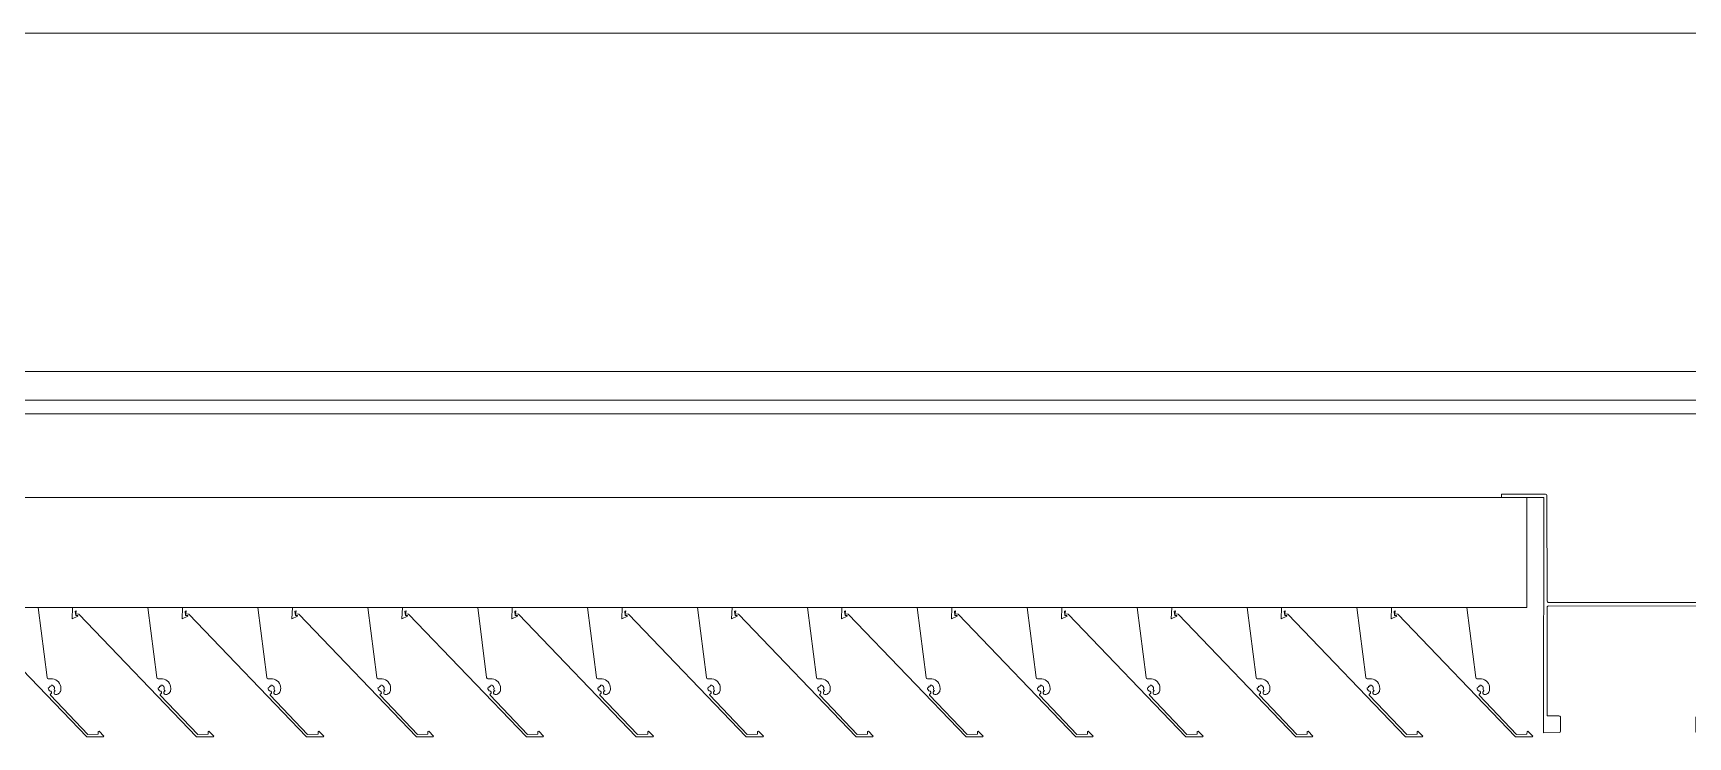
# Model space of a CAD drawing. Header units: millimetres. Extents: x -220592 to 404889, y -217665 to 38245.
# Drawn here: x 7791.07 to 7800.85, y -48120.48 to -48116.32 of the extents above; entities that cross this region are included whole.
import ezdxf

# ---------------------------------------------------------------- set-up
doc = ezdxf.new("R2010")
doc.units = ezdxf.units.MM
doc.linetypes.add('XKITLINE00', pattern=[0])
doc.layers.add('Part', color=7, linetype='Continuous', lineweight=0)

# ---------------------------------------------------------------- blocks, each defined once
blk = doc.blocks.new('*A15107')
at = {"layer": 'Part', "color": 7, "linetype": 'XKITLINE00', "lineweight": 0}
for p, q in [((90.53, 93.899559), (42.030015, 93.899559)), ((90.53, 91.899559), (42.030015, 91.899559))]:
    blk.add_line(p, q, dxfattribs=at)
blk = doc.blocks.new('*A15108')
at = {"layer": 'Part', "color": 7, "linetype": 'XKITLINE00', "lineweight": 0}
for p, q in [((42.279963, 91.730027), (90.279998, 91.729964)), ((42.279963, 91.650027), (90.279998, 91.649964))]:
    blk.add_line(p, q, dxfattribs=at)
blk = doc.blocks.new('*A15109')
at = {"layer": 'Part', "color": 7, "linetype": 'XKITLINE00', "lineweight": 0}
for p, q in [((48.45597, 90.504296), (48.45597, 91.154296)), ((48.45597, 91.154296), (62.255856, 91.154296)), ((62.255856, 90.504296), (62.255856, 91.154296)), ((48.45597, 90.504296), (62.255856, 90.504296))]:
    blk.add_line(p, q, dxfattribs=at)
blk = doc.blocks.new('*A15110')
at = {"layer": 'Part', "color": 7, "linetype": 'XKITLINE00', "lineweight": 0}
for p, q in [((60.155974, 90.504296), (60.15336, 90.436801)), ((60.15336, 90.436801), (60.186847, 90.452336)), ((60.171104, 90.482571), (60.177677, 90.484607)), ((60.174244, 90.457588), (60.171104, 90.482571)), ((60.186435, 90.457459), (60.174244, 90.457588)), ((60.177677, 90.484607), (60.174773, 90.467591)), ((60.174773, 90.467591), (60.193316, 90.464694)), ((60.186847, 90.452336), (60.186435, 90.457459)), ((60.193316, 90.464694), (60.889562, 89.739572)), ((60.654682, 90.090488), (60.601678, 90.504296)), ((60.656872, 90.085413), (60.654682, 90.090488)), ((60.661424, 90.082276), (60.656872, 90.085413)), ((60.666946, 90.082037), (60.661424, 90.082276)), ((60.67708, 90.083523), (60.666946, 90.082037)), ((60.66937, 90.031829), (60.670314, 90.038994)), ((60.670314, 90.038994), (60.677374, 90.037825)), ((60.687316, 90.083148), (60.67708, 90.083523)), ((60.677374, 90.037825), (60.67848, 90.04553)), ((60.67848, 90.04553), (60.684964, 90.044961)), ((60.684964, 90.044961), (60.690838, 90.042159)), ((60.697315, 90.080925), (60.687316, 90.083148)), ((60.690838, 90.042159), (60.69536, 90.037477)), ((60.69536, 90.037477), (60.697958, 90.031509)), ((60.706745, 90.076927), (60.697315, 90.080925)), ((60.715295, 90.071287), (60.706745, 90.076927)), ((60.722682, 90.064191), (60.715295, 90.071287)), ((60.72866, 90.055875), (60.722682, 90.064191)), ((60.733033, 90.046612), (60.72866, 90.055875)), ((60.735656, 90.036711), (60.733033, 90.046612)), ((60.736441, 90.026498), (60.735656, 90.036711)), ((60.66198, 90.029507), (60.66937, 90.031829)), ((60.662402, 90.022835), (60.66198, 90.029507)), ((60.665192, 90.016759), (60.662402, 90.022835)), ((60.669978, 90.012092), (60.665192, 90.016759)), ((60.677552, 90.008978), (60.669978, 90.012092)), ((60.673434, 89.990782), (60.678061, 89.994437)), ((60.674526, 89.985623), (60.673434, 89.990782)), ((60.895929, 89.754607), (60.674526, 89.985623)), ((60.681709, 90.004795), (60.677552, 90.008978)), ((60.678061, 89.994437), (60.681915, 89.998901)), ((60.681915, 89.998901), (60.681709, 90.004795)), ((60.699313, 90.009308), (60.696095, 90.004152)), ((60.696095, 90.004152), (60.696107, 89.998074)), ((60.696107, 89.998074), (60.699344, 89.99293)), ((60.698302, 90.025009), (60.697397, 90.019091)), ((60.697397, 90.019091), (60.699804, 90.01428)), ((60.697958, 90.031509), (60.698302, 90.025009)), ((60.704785, 90.01225), (60.699313, 90.009308)), ((60.699344, 89.99293), (60.704818, 89.99029)), ((60.699804, 90.01428), (60.704785, 90.01225)), ((60.704818, 89.99029), (60.712588, 89.990786)), ((60.712588, 89.990786), (60.718084, 89.992521)), ((60.718084, 89.992521), (60.723147, 89.995275)), ((60.723147, 89.995275), (60.72759, 89.998947)), ((60.72759, 89.998947), (60.731248, 90.0034)), ((60.731248, 90.0034), (60.733988, 90.00847)), ((60.733988, 90.00847), (60.735707, 90.013971)), ((60.735707, 90.013971), (60.736343, 90.019699)), ((60.736343, 90.019699), (60.736441, 90.026498)), ((60.957275, 89.75495), (60.895929, 89.754607)), ((60.957372, 89.77237), (60.957275, 89.75495)), ((60.962293, 89.773455), (60.957372, 89.77237)), ((60.991181, 89.744806), (60.962293, 89.773455)), ((60.988713, 89.740125), (60.991181, 89.744806)), ((60.889562, 89.739572), (60.988713, 89.740125))]:
    blk.add_line(p, q, dxfattribs=at)
blk = doc.blocks.new('*A15111')
at = {"layer": 'Part', "color": 7, "linetype": 'XKITLINE00', "lineweight": 0}
for p, q in [((59.505974, 90.504296), (59.50336, 90.436801)), ((59.50336, 90.436801), (59.536847, 90.452336)), ((59.521104, 90.482571), (59.527677, 90.484607)), ((59.524244, 90.457588), (59.521104, 90.482571)), ((59.536435, 90.457459), (59.524244, 90.457588)), ((59.527677, 90.484607), (59.524773, 90.467591)), ((59.524773, 90.467591), (59.543316, 90.464694)), ((59.536847, 90.452336), (59.536435, 90.457459)), ((59.543316, 90.464694), (60.239562, 89.739572)), ((60.004682, 90.090488), (59.951678, 90.504296)), ((60.006872, 90.085413), (60.004682, 90.090488)), ((60.011424, 90.082276), (60.006872, 90.085413)), ((60.016946, 90.082037), (60.011424, 90.082276)), ((60.02708, 90.083523), (60.016946, 90.082037)), ((60.01937, 90.031829), (60.020314, 90.038994)), ((60.020314, 90.038994), (60.027374, 90.037825)), ((60.037316, 90.083148), (60.02708, 90.083523)), ((60.027374, 90.037825), (60.02848, 90.04553)), ((60.02848, 90.04553), (60.034964, 90.044961)), ((60.034964, 90.044961), (60.040838, 90.042159)), ((60.047315, 90.080925), (60.037316, 90.083148)), ((60.040838, 90.042159), (60.04536, 90.037477)), ((60.04536, 90.037477), (60.047958, 90.031509)), ((60.056745, 90.076927), (60.047315, 90.080925)), ((60.065295, 90.071287), (60.056745, 90.076927)), ((60.072682, 90.064191), (60.065295, 90.071287)), ((60.07866, 90.055875), (60.072682, 90.064191)), ((60.083033, 90.046612), (60.07866, 90.055875)), ((60.085656, 90.036711), (60.083033, 90.046612)), ((60.086441, 90.026498), (60.085656, 90.036711)), ((60.01198, 90.029507), (60.01937, 90.031829)), ((60.012402, 90.022835), (60.01198, 90.029507)), ((60.015192, 90.016759), (60.012402, 90.022835)), ((60.019978, 90.012092), (60.015192, 90.016759)), ((60.027552, 90.008978), (60.019978, 90.012092)), ((60.023434, 89.990782), (60.028061, 89.994437)), ((60.024526, 89.985623), (60.023434, 89.990782)), ((60.245929, 89.754607), (60.024526, 89.985623)), ((60.031709, 90.004795), (60.027552, 90.008978)), ((60.028061, 89.994437), (60.031915, 89.998901)), ((60.031915, 89.998901), (60.031709, 90.004795)), ((60.049313, 90.009308), (60.046095, 90.004152)), ((60.046095, 90.004152), (60.046107, 89.998074)), ((60.046107, 89.998074), (60.049344, 89.99293)), ((60.048302, 90.025009), (60.047397, 90.019091)), ((60.047397, 90.019091), (60.049804, 90.01428)), ((60.047958, 90.031509), (60.048302, 90.025009)), ((60.054785, 90.01225), (60.049313, 90.009308)), ((60.049344, 89.99293), (60.054818, 89.99029)), ((60.049804, 90.01428), (60.054785, 90.01225)), ((60.054818, 89.99029), (60.062588, 89.990786)), ((60.062588, 89.990786), (60.068084, 89.992521)), ((60.068084, 89.992521), (60.073147, 89.995275)), ((60.073147, 89.995275), (60.07759, 89.998947)), ((60.07759, 89.998947), (60.081248, 90.0034)), ((60.081248, 90.0034), (60.083988, 90.00847)), ((60.083988, 90.00847), (60.085707, 90.013971)), ((60.085707, 90.013971), (60.086343, 90.019699)), ((60.086343, 90.019699), (60.086441, 90.026498)), ((60.307275, 89.75495), (60.245929, 89.754607)), ((60.307372, 89.77237), (60.307275, 89.75495)), ((60.312293, 89.773455), (60.307372, 89.77237)), ((60.341181, 89.744806), (60.312293, 89.773455)), ((60.338713, 89.740125), (60.341181, 89.744806)), ((60.239562, 89.739572), (60.338713, 89.740125))]:
    blk.add_line(p, q, dxfattribs=at)
blk = doc.blocks.new('*A15182')
at = {"layer": 'Part', "color": 7, "linetype": 'XKITLINE00', "lineweight": 0}
for p, q in [((54.305974, 90.504296), (54.30336, 90.436801)), ((54.30336, 90.436801), (54.336847, 90.452336)), ((54.321104, 90.482571), (54.327677, 90.484607)), ((54.324244, 90.457588), (54.321104, 90.482571)), ((54.336435, 90.457459), (54.324244, 90.457588)), ((54.327677, 90.484607), (54.324773, 90.467591)), ((54.324773, 90.467591), (54.343316, 90.464694)), ((54.336847, 90.452336), (54.336435, 90.457459)), ((54.343316, 90.464694), (55.039562, 89.739572)), ((54.804682, 90.090488), (54.751678, 90.504296)), ((54.806872, 90.085413), (54.804682, 90.090488)), ((54.811424, 90.082276), (54.806872, 90.085413)), ((54.816946, 90.082037), (54.811424, 90.082276)), ((54.82708, 90.083523), (54.816946, 90.082037)), ((54.81937, 90.031829), (54.820314, 90.038994)), ((54.820314, 90.038994), (54.827374, 90.037825)), ((54.837316, 90.083148), (54.82708, 90.083523)), ((54.827374, 90.037825), (54.82848, 90.04553)), ((54.82848, 90.04553), (54.834964, 90.044961)), ((54.834964, 90.044961), (54.840838, 90.042159)), ((54.847315, 90.080925), (54.837316, 90.083148)), ((54.840838, 90.042159), (54.84536, 90.037477)), ((54.84536, 90.037477), (54.847958, 90.031509)), ((54.856745, 90.076927), (54.847315, 90.080925)), ((54.865295, 90.071287), (54.856745, 90.076927)), ((54.872682, 90.064191), (54.865295, 90.071287)), ((54.87866, 90.055875), (54.872682, 90.064191)), ((54.883033, 90.046612), (54.87866, 90.055875)), ((54.885656, 90.036711), (54.883033, 90.046612)), ((54.886441, 90.026498), (54.885656, 90.036711)), ((54.81198, 90.029507), (54.81937, 90.031829)), ((54.812402, 90.022835), (54.81198, 90.029507)), ((54.815192, 90.016759), (54.812402, 90.022835)), ((54.819978, 90.012092), (54.815192, 90.016759)), ((54.827552, 90.008978), (54.819978, 90.012092)), ((54.823434, 89.990782), (54.828061, 89.994437)), ((54.824526, 89.985623), (54.823434, 89.990782)), ((55.045929, 89.754607), (54.824526, 89.985623)), ((54.831709, 90.004795), (54.827552, 90.008978)), ((54.828061, 89.994437), (54.831915, 89.998901)), ((54.831915, 89.998901), (54.831709, 90.004795)), ((54.849313, 90.009308), (54.846095, 90.004152)), ((54.846095, 90.004152), (54.846107, 89.998074)), ((54.846107, 89.998074), (54.849344, 89.99293)), ((54.848302, 90.025009), (54.847397, 90.019091)), ((54.847397, 90.019091), (54.849804, 90.01428)), ((54.847958, 90.031509), (54.848302, 90.025009)), ((54.854785, 90.01225), (54.849313, 90.009308)), ((54.849344, 89.99293), (54.854818, 89.99029)), ((54.849804, 90.01428), (54.854785, 90.01225)), ((54.854818, 89.99029), (54.862588, 89.990786)), ((54.862588, 89.990786), (54.868084, 89.992521)), ((54.868084, 89.992521), (54.873147, 89.995275)), ((54.873147, 89.995275), (54.87759, 89.998947)), ((54.87759, 89.998947), (54.881248, 90.0034)), ((54.881248, 90.0034), (54.883988, 90.00847)), ((54.883988, 90.00847), (54.885707, 90.013971)), ((54.885707, 90.013971), (54.886343, 90.019699)), ((54.886343, 90.019699), (54.886441, 90.026498)), ((55.107275, 89.75495), (55.045929, 89.754607)), ((55.107372, 89.77237), (55.107275, 89.75495)), ((55.112293, 89.773455), (55.107372, 89.77237)), ((55.141181, 89.744806), (55.112293, 89.773455)), ((55.138713, 89.740125), (55.141181, 89.744806)), ((55.039562, 89.739572), (55.138713, 89.740125))]:
    blk.add_line(p, q, dxfattribs=at)
blk = doc.blocks.new('*A15183')
at = {"layer": 'Part', "color": 7, "linetype": 'XKITLINE00', "lineweight": 0}
for p, q in [((53.655974, 90.504296), (53.65336, 90.436801)), ((53.65336, 90.436801), (53.686847, 90.452336)), ((53.671104, 90.482571), (53.677677, 90.484607)), ((53.674244, 90.457588), (53.671104, 90.482571)), ((53.686435, 90.457459), (53.674244, 90.457588)), ((53.677677, 90.484607), (53.674773, 90.467591)), ((53.674773, 90.467591), (53.693316, 90.464694)), ((53.686847, 90.452336), (53.686435, 90.457459)), ((53.693316, 90.464694), (54.389562, 89.739572)), ((54.154682, 90.090488), (54.101678, 90.504296)), ((54.156872, 90.085413), (54.154682, 90.090488)), ((54.161424, 90.082276), (54.156872, 90.085413)), ((54.166946, 90.082037), (54.161424, 90.082276)), ((54.17708, 90.083523), (54.166946, 90.082037)), ((54.16937, 90.031829), (54.170314, 90.038994)), ((54.170314, 90.038994), (54.177374, 90.037825)), ((54.187316, 90.083148), (54.17708, 90.083523)), ((54.177374, 90.037825), (54.17848, 90.04553)), ((54.17848, 90.04553), (54.184964, 90.044961)), ((54.184964, 90.044961), (54.190838, 90.042159)), ((54.197315, 90.080925), (54.187316, 90.083148)), ((54.190838, 90.042159), (54.19536, 90.037477)), ((54.19536, 90.037477), (54.197958, 90.031509)), ((54.206745, 90.076927), (54.197315, 90.080925)), ((54.215295, 90.071287), (54.206745, 90.076927)), ((54.222682, 90.064191), (54.215295, 90.071287)), ((54.22866, 90.055875), (54.222682, 90.064191)), ((54.233033, 90.046612), (54.22866, 90.055875)), ((54.235656, 90.036711), (54.233033, 90.046612)), ((54.236441, 90.026498), (54.235656, 90.036711)), ((54.16198, 90.029507), (54.16937, 90.031829)), ((54.162402, 90.022835), (54.16198, 90.029507)), ((54.165192, 90.016759), (54.162402, 90.022835)), ((54.169978, 90.012092), (54.165192, 90.016759)), ((54.177552, 90.008978), (54.169978, 90.012092)), ((54.173434, 89.990782), (54.178061, 89.994437)), ((54.174526, 89.985623), (54.173434, 89.990782)), ((54.395929, 89.754607), (54.174526, 89.985623)), ((54.181709, 90.004795), (54.177552, 90.008978)), ((54.178061, 89.994437), (54.181915, 89.998901)), ((54.181915, 89.998901), (54.181709, 90.004795)), ((54.199313, 90.009308), (54.196095, 90.004152)), ((54.196095, 90.004152), (54.196107, 89.998074)), ((54.196107, 89.998074), (54.199344, 89.99293)), ((54.198302, 90.025009), (54.197397, 90.019091)), ((54.197397, 90.019091), (54.199804, 90.01428)), ((54.197958, 90.031509), (54.198302, 90.025009)), ((54.204785, 90.01225), (54.199313, 90.009308)), ((54.199344, 89.99293), (54.204818, 89.99029)), ((54.199804, 90.01428), (54.204785, 90.01225)), ((54.204818, 89.99029), (54.212588, 89.990786)), ((54.212588, 89.990786), (54.218084, 89.992521)), ((54.218084, 89.992521), (54.223147, 89.995275)), ((54.223147, 89.995275), (54.22759, 89.998947)), ((54.22759, 89.998947), (54.231248, 90.0034)), ((54.231248, 90.0034), (54.233988, 90.00847)), ((54.233988, 90.00847), (54.235707, 90.013971)), ((54.235707, 90.013971), (54.236343, 90.019699)), ((54.236343, 90.019699), (54.236441, 90.026498)), ((54.457275, 89.75495), (54.395929, 89.754607)), ((54.457372, 89.77237), (54.457275, 89.75495)), ((54.462293, 89.773455), (54.457372, 89.77237)), ((54.491181, 89.744806), (54.462293, 89.773455)), ((54.488713, 89.740125), (54.491181, 89.744806)), ((54.389562, 89.739572), (54.488713, 89.740125))]:
    blk.add_line(p, q, dxfattribs=at)
blk = doc.blocks.new('*A15184')
at = {"layer": 'Part', "color": 7, "linetype": 'XKITLINE00', "lineweight": 0}
for p, q in [((53.005974, 90.504296), (53.00336, 90.436801)), ((53.00336, 90.436801), (53.036847, 90.452336)), ((53.021104, 90.482571), (53.027677, 90.484607)), ((53.024244, 90.457588), (53.021104, 90.482571)), ((53.036435, 90.457459), (53.024244, 90.457588)), ((53.027677, 90.484607), (53.024773, 90.467591)), ((53.024773, 90.467591), (53.043316, 90.464694)), ((53.036847, 90.452336), (53.036435, 90.457459)), ((53.043316, 90.464694), (53.739562, 89.739572)), ((53.504682, 90.090488), (53.451678, 90.504296)), ((53.506872, 90.085413), (53.504682, 90.090488)), ((53.511424, 90.082276), (53.506872, 90.085413)), ((53.516946, 90.082037), (53.511424, 90.082276)), ((53.52708, 90.083523), (53.516946, 90.082037)), ((53.51937, 90.031829), (53.520314, 90.038994)), ((53.520314, 90.038994), (53.527374, 90.037825)), ((53.537316, 90.083148), (53.52708, 90.083523)), ((53.527374, 90.037825), (53.52848, 90.04553)), ((53.52848, 90.04553), (53.534964, 90.044961)), ((53.534964, 90.044961), (53.540838, 90.042159)), ((53.547315, 90.080925), (53.537316, 90.083148)), ((53.540838, 90.042159), (53.54536, 90.037477)), ((53.54536, 90.037477), (53.547958, 90.031509)), ((53.556745, 90.076927), (53.547315, 90.080925)), ((53.565295, 90.071287), (53.556745, 90.076927)), ((53.572682, 90.064191), (53.565295, 90.071287)), ((53.57866, 90.055875), (53.572682, 90.064191)), ((53.583033, 90.046612), (53.57866, 90.055875)), ((53.585656, 90.036711), (53.583033, 90.046612)), ((53.586441, 90.026498), (53.585656, 90.036711)), ((53.51198, 90.029507), (53.51937, 90.031829)), ((53.512402, 90.022835), (53.51198, 90.029507)), ((53.515192, 90.016759), (53.512402, 90.022835)), ((53.519978, 90.012092), (53.515192, 90.016759)), ((53.527552, 90.008978), (53.519978, 90.012092)), ((53.523434, 89.990782), (53.528061, 89.994437)), ((53.524526, 89.985623), (53.523434, 89.990782)), ((53.745929, 89.754607), (53.524526, 89.985623)), ((53.531709, 90.004795), (53.527552, 90.008978)), ((53.528061, 89.994437), (53.531915, 89.998901)), ((53.531915, 89.998901), (53.531709, 90.004795)), ((53.549313, 90.009308), (53.546095, 90.004152)), ((53.546095, 90.004152), (53.546107, 89.998074)), ((53.546107, 89.998074), (53.549344, 89.99293)), ((53.548302, 90.025009), (53.547397, 90.019091)), ((53.547397, 90.019091), (53.549804, 90.01428)), ((53.547958, 90.031509), (53.548302, 90.025009)), ((53.554785, 90.01225), (53.549313, 90.009308)), ((53.549344, 89.99293), (53.554818, 89.99029)), ((53.549804, 90.01428), (53.554785, 90.01225)), ((53.554818, 89.99029), (53.562588, 89.990786)), ((53.562588, 89.990786), (53.568084, 89.992521)), ((53.568084, 89.992521), (53.573147, 89.995275)), ((53.573147, 89.995275), (53.57759, 89.998947)), ((53.57759, 89.998947), (53.581248, 90.0034)), ((53.581248, 90.0034), (53.583988, 90.00847)), ((53.583988, 90.00847), (53.585707, 90.013971)), ((53.585707, 90.013971), (53.586343, 90.019699)), ((53.586343, 90.019699), (53.586441, 90.026498)), ((53.807275, 89.75495), (53.745929, 89.754607)), ((53.807372, 89.77237), (53.807275, 89.75495)), ((53.812293, 89.773455), (53.807372, 89.77237)), ((53.841181, 89.744806), (53.812293, 89.773455)), ((53.838713, 89.740125), (53.841181, 89.744806)), ((53.739562, 89.739572), (53.838713, 89.740125))]:
    blk.add_line(p, q, dxfattribs=at)
blk = doc.blocks.new('*A15212')
at = {"layer": 'Part', "color": 7, "linetype": 'XKITLINE00', "lineweight": 0}
for p, q in [((58.855974, 90.504296), (58.85336, 90.436801)), ((58.85336, 90.436801), (58.886847, 90.452336)), ((58.871104, 90.482571), (58.877677, 90.484607)), ((58.874244, 90.457588), (58.871104, 90.482571)), ((58.886435, 90.457459), (58.874244, 90.457588)), ((58.877677, 90.484607), (58.874773, 90.467591)), ((58.874773, 90.467591), (58.893316, 90.464694)), ((58.886847, 90.452336), (58.886435, 90.457459)), ((58.893316, 90.464694), (59.589562, 89.739572)), ((59.354682, 90.090488), (59.301678, 90.504296)), ((59.356872, 90.085413), (59.354682, 90.090488)), ((59.361424, 90.082276), (59.356872, 90.085413)), ((59.366946, 90.082037), (59.361424, 90.082276)), ((59.37708, 90.083523), (59.366946, 90.082037)), ((59.36937, 90.031829), (59.370314, 90.038994)), ((59.370314, 90.038994), (59.377374, 90.037825)), ((59.387316, 90.083148), (59.37708, 90.083523)), ((59.377374, 90.037825), (59.37848, 90.04553)), ((59.37848, 90.04553), (59.384964, 90.044961)), ((59.384964, 90.044961), (59.390838, 90.042159)), ((59.397315, 90.080925), (59.387316, 90.083148)), ((59.390838, 90.042159), (59.39536, 90.037477)), ((59.39536, 90.037477), (59.397958, 90.031509)), ((59.406745, 90.076927), (59.397315, 90.080925)), ((59.415295, 90.071287), (59.406745, 90.076927)), ((59.422682, 90.064191), (59.415295, 90.071287)), ((59.42866, 90.055875), (59.422682, 90.064191)), ((59.433033, 90.046612), (59.42866, 90.055875)), ((59.435656, 90.036711), (59.433033, 90.046612)), ((59.436441, 90.026498), (59.435656, 90.036711)), ((59.36198, 90.029507), (59.36937, 90.031829)), ((59.362402, 90.022835), (59.36198, 90.029507)), ((59.365192, 90.016759), (59.362402, 90.022835)), ((59.369978, 90.012092), (59.365192, 90.016759)), ((59.377552, 90.008978), (59.369978, 90.012092)), ((59.373434, 89.990782), (59.378061, 89.994437)), ((59.374526, 89.985623), (59.373434, 89.990782)), ((59.595929, 89.754607), (59.374526, 89.985623)), ((59.381709, 90.004795), (59.377552, 90.008978)), ((59.378061, 89.994437), (59.381915, 89.998901)), ((59.381915, 89.998901), (59.381709, 90.004795)), ((59.399313, 90.009308), (59.396095, 90.004152)), ((59.396095, 90.004152), (59.396107, 89.998074)), ((59.396107, 89.998074), (59.399344, 89.99293)), ((59.398302, 90.025009), (59.397397, 90.019091)), ((59.397397, 90.019091), (59.399804, 90.01428)), ((59.397958, 90.031509), (59.398302, 90.025009)), ((59.404785, 90.01225), (59.399313, 90.009308)), ((59.399344, 89.99293), (59.404818, 89.99029)), ((59.399804, 90.01428), (59.404785, 90.01225)), ((59.404818, 89.99029), (59.412588, 89.990786)), ((59.412588, 89.990786), (59.418084, 89.992521)), ((59.418084, 89.992521), (59.423147, 89.995275)), ((59.423147, 89.995275), (59.42759, 89.998947)), ((59.42759, 89.998947), (59.431248, 90.0034)), ((59.431248, 90.0034), (59.433988, 90.00847)), ((59.433988, 90.00847), (59.435707, 90.013971)), ((59.435707, 90.013971), (59.436343, 90.019699)), ((59.436343, 90.019699), (59.436441, 90.026498)), ((59.657275, 89.75495), (59.595929, 89.754607)), ((59.657372, 89.77237), (59.657275, 89.75495)), ((59.662293, 89.773455), (59.657372, 89.77237)), ((59.691181, 89.744806), (59.662293, 89.773455)), ((59.688713, 89.740125), (59.691181, 89.744806)), ((59.589562, 89.739572), (59.688713, 89.740125))]:
    blk.add_line(p, q, dxfattribs=at)
blk = doc.blocks.new('*A15213')
at = {"layer": 'Part', "color": 7, "linetype": 'XKITLINE00', "lineweight": 0}
for p, q in [((58.205974, 90.504296), (58.20336, 90.436801)), ((58.20336, 90.436801), (58.236847, 90.452336)), ((58.221104, 90.482571), (58.227677, 90.484607)), ((58.224244, 90.457588), (58.221104, 90.482571)), ((58.236435, 90.457459), (58.224244, 90.457588)), ((58.227677, 90.484607), (58.224773, 90.467591)), ((58.224773, 90.467591), (58.243316, 90.464694)), ((58.236847, 90.452336), (58.236435, 90.457459)), ((58.243316, 90.464694), (58.939562, 89.739572)), ((58.704682, 90.090488), (58.651678, 90.504296)), ((58.706872, 90.085413), (58.704682, 90.090488)), ((58.711424, 90.082276), (58.706872, 90.085413)), ((58.716946, 90.082037), (58.711424, 90.082276)), ((58.72708, 90.083523), (58.716946, 90.082037)), ((58.71937, 90.031829), (58.720314, 90.038994)), ((58.720314, 90.038994), (58.727374, 90.037825)), ((58.737316, 90.083148), (58.72708, 90.083523)), ((58.727374, 90.037825), (58.72848, 90.04553)), ((58.72848, 90.04553), (58.734964, 90.044961)), ((58.734964, 90.044961), (58.740838, 90.042159)), ((58.747315, 90.080925), (58.737316, 90.083148)), ((58.740838, 90.042159), (58.74536, 90.037477)), ((58.74536, 90.037477), (58.747958, 90.031509)), ((58.756745, 90.076927), (58.747315, 90.080925)), ((58.765295, 90.071287), (58.756745, 90.076927)), ((58.772682, 90.064191), (58.765295, 90.071287)), ((58.77866, 90.055875), (58.772682, 90.064191)), ((58.783033, 90.046612), (58.77866, 90.055875)), ((58.785656, 90.036711), (58.783033, 90.046612)), ((58.786441, 90.026498), (58.785656, 90.036711)), ((58.71198, 90.029507), (58.71937, 90.031829)), ((58.712402, 90.022835), (58.71198, 90.029507)), ((58.715192, 90.016759), (58.712402, 90.022835)), ((58.719978, 90.012092), (58.715192, 90.016759)), ((58.727552, 90.008978), (58.719978, 90.012092)), ((58.723434, 89.990782), (58.728061, 89.994437)), ((58.724526, 89.985623), (58.723434, 89.990782)), ((58.945929, 89.754607), (58.724526, 89.985623)), ((58.731709, 90.004795), (58.727552, 90.008978)), ((58.728061, 89.994437), (58.731915, 89.998901)), ((58.731915, 89.998901), (58.731709, 90.004795)), ((58.749313, 90.009308), (58.746095, 90.004152)), ((58.746095, 90.004152), (58.746107, 89.998074)), ((58.746107, 89.998074), (58.749344, 89.99293)), ((58.748302, 90.025009), (58.747397, 90.019091)), ((58.747397, 90.019091), (58.749804, 90.01428)), ((58.747958, 90.031509), (58.748302, 90.025009)), ((58.754785, 90.01225), (58.749313, 90.009308)), ((58.749344, 89.99293), (58.754818, 89.99029)), ((58.749804, 90.01428), (58.754785, 90.01225)), ((58.754818, 89.99029), (58.762588, 89.990786)), ((58.762588, 89.990786), (58.768084, 89.992521)), ((58.768084, 89.992521), (58.773147, 89.995275)), ((58.773147, 89.995275), (58.77759, 89.998947)), ((58.77759, 89.998947), (58.781248, 90.0034)), ((58.781248, 90.0034), (58.783988, 90.00847)), ((58.783988, 90.00847), (58.785707, 90.013971)), ((58.785707, 90.013971), (58.786343, 90.019699)), ((58.786343, 90.019699), (58.786441, 90.026498)), ((59.007275, 89.75495), (58.945929, 89.754607)), ((59.007372, 89.77237), (59.007275, 89.75495)), ((59.012293, 89.773455), (59.007372, 89.77237)), ((59.041181, 89.744806), (59.012293, 89.773455)), ((59.038713, 89.740125), (59.041181, 89.744806)), ((58.939562, 89.739572), (59.038713, 89.740125))]:
    blk.add_line(p, q, dxfattribs=at)
blk = doc.blocks.new('*A15342')
at = {"layer": 'Part', "color": 7, "linetype": 'XKITLINE00', "lineweight": 0}
for p, q in [((57.555974, 90.504296), (57.55336, 90.436801)), ((57.55336, 90.436801), (57.586847, 90.452336)), ((57.571104, 90.482571), (57.577677, 90.484607)), ((57.574244, 90.457588), (57.571104, 90.482571)), ((57.586435, 90.457459), (57.574244, 90.457588)), ((57.577677, 90.484607), (57.574773, 90.467591)), ((57.574773, 90.467591), (57.593316, 90.464694)), ((57.586847, 90.452336), (57.586435, 90.457459)), ((57.593316, 90.464694), (58.289562, 89.739572)), ((58.054682, 90.090488), (58.001678, 90.504296)), ((58.056872, 90.085413), (58.054682, 90.090488)), ((58.061424, 90.082276), (58.056872, 90.085413)), ((58.066946, 90.082037), (58.061424, 90.082276)), ((58.07708, 90.083523), (58.066946, 90.082037)), ((58.06937, 90.031829), (58.070314, 90.038994)), ((58.070314, 90.038994), (58.077374, 90.037825)), ((58.087316, 90.083148), (58.07708, 90.083523)), ((58.077374, 90.037825), (58.07848, 90.04553)), ((58.07848, 90.04553), (58.084964, 90.044961)), ((58.084964, 90.044961), (58.090838, 90.042159)), ((58.097315, 90.080925), (58.087316, 90.083148)), ((58.090838, 90.042159), (58.09536, 90.037477)), ((58.09536, 90.037477), (58.097958, 90.031509)), ((58.106745, 90.076927), (58.097315, 90.080925)), ((58.115295, 90.071287), (58.106745, 90.076927)), ((58.122682, 90.064191), (58.115295, 90.071287)), ((58.12866, 90.055875), (58.122682, 90.064191)), ((58.133033, 90.046612), (58.12866, 90.055875)), ((58.135656, 90.036711), (58.133033, 90.046612)), ((58.136441, 90.026498), (58.135656, 90.036711)), ((58.06198, 90.029507), (58.06937, 90.031829)), ((58.062402, 90.022835), (58.06198, 90.029507)), ((58.065192, 90.016759), (58.062402, 90.022835)), ((58.069978, 90.012092), (58.065192, 90.016759)), ((58.077552, 90.008978), (58.069978, 90.012092)), ((58.073434, 89.990782), (58.078061, 89.994437)), ((58.074526, 89.985623), (58.073434, 89.990782)), ((58.295929, 89.754607), (58.074526, 89.985623)), ((58.081709, 90.004795), (58.077552, 90.008978)), ((58.078061, 89.994437), (58.081915, 89.998901)), ((58.081915, 89.998901), (58.081709, 90.004795)), ((58.099313, 90.009308), (58.096095, 90.004152)), ((58.096095, 90.004152), (58.096107, 89.998074)), ((58.096107, 89.998074), (58.099344, 89.99293)), ((58.098302, 90.025009), (58.097397, 90.019091)), ((58.097397, 90.019091), (58.099804, 90.01428)), ((58.097958, 90.031509), (58.098302, 90.025009)), ((58.104785, 90.01225), (58.099313, 90.009308)), ((58.099344, 89.99293), (58.104818, 89.99029)), ((58.099804, 90.01428), (58.104785, 90.01225)), ((58.104818, 89.99029), (58.112588, 89.990786)), ((58.112588, 89.990786), (58.118084, 89.992521)), ((58.118084, 89.992521), (58.123147, 89.995275)), ((58.123147, 89.995275), (58.12759, 89.998947)), ((58.12759, 89.998947), (58.131248, 90.0034)), ((58.131248, 90.0034), (58.133988, 90.00847)), ((58.133988, 90.00847), (58.135707, 90.013971)), ((58.135707, 90.013971), (58.136343, 90.019699)), ((58.136343, 90.019699), (58.136441, 90.026498)), ((58.357275, 89.75495), (58.295929, 89.754607)), ((58.357372, 89.77237), (58.357275, 89.75495)), ((58.362293, 89.773455), (58.357372, 89.77237)), ((58.391181, 89.744806), (58.362293, 89.773455)), ((58.388713, 89.740125), (58.391181, 89.744806)), ((58.289562, 89.739572), (58.388713, 89.740125))]:
    blk.add_line(p, q, dxfattribs=at)
blk = doc.blocks.new('*A15343')
at = {"layer": 'Part', "color": 7, "linetype": 'XKITLINE00', "lineweight": 0}
for p, q in [((56.905974, 90.504296), (56.90336, 90.436801)), ((56.90336, 90.436801), (56.936847, 90.452336)), ((56.921104, 90.482571), (56.927677, 90.484607)), ((56.924244, 90.457588), (56.921104, 90.482571)), ((56.936435, 90.457459), (56.924244, 90.457588)), ((56.927677, 90.484607), (56.924773, 90.467591)), ((56.924773, 90.467591), (56.943316, 90.464694)), ((56.936847, 90.452336), (56.936435, 90.457459)), ((56.943316, 90.464694), (57.639562, 89.739572)), ((57.404682, 90.090488), (57.351678, 90.504296)), ((57.406872, 90.085413), (57.404682, 90.090488)), ((57.411424, 90.082276), (57.406872, 90.085413)), ((57.416946, 90.082037), (57.411424, 90.082276)), ((57.42708, 90.083523), (57.416946, 90.082037)), ((57.41937, 90.031829), (57.420314, 90.038994)), ((57.420314, 90.038994), (57.427374, 90.037825)), ((57.437316, 90.083148), (57.42708, 90.083523)), ((57.427374, 90.037825), (57.42848, 90.04553)), ((57.42848, 90.04553), (57.434964, 90.044961)), ((57.434964, 90.044961), (57.440838, 90.042159)), ((57.447315, 90.080925), (57.437316, 90.083148)), ((57.440838, 90.042159), (57.44536, 90.037477)), ((57.44536, 90.037477), (57.447958, 90.031509)), ((57.456745, 90.076927), (57.447315, 90.080925)), ((57.465295, 90.071287), (57.456745, 90.076927)), ((57.472682, 90.064191), (57.465295, 90.071287)), ((57.47866, 90.055875), (57.472682, 90.064191)), ((57.483033, 90.046612), (57.47866, 90.055875)), ((57.485656, 90.036711), (57.483033, 90.046612)), ((57.486441, 90.026498), (57.485656, 90.036711)), ((57.41198, 90.029507), (57.41937, 90.031829)), ((57.412402, 90.022835), (57.41198, 90.029507)), ((57.415192, 90.016759), (57.412402, 90.022835)), ((57.419978, 90.012092), (57.415192, 90.016759)), ((57.427552, 90.008978), (57.419978, 90.012092)), ((57.423434, 89.990782), (57.428061, 89.994437)), ((57.424526, 89.985623), (57.423434, 89.990782)), ((57.645929, 89.754607), (57.424526, 89.985623)), ((57.431709, 90.004795), (57.427552, 90.008978)), ((57.428061, 89.994437), (57.431915, 89.998901)), ((57.431915, 89.998901), (57.431709, 90.004795)), ((57.449313, 90.009308), (57.446095, 90.004152)), ((57.446095, 90.004152), (57.446107, 89.998074)), ((57.446107, 89.998074), (57.449344, 89.99293)), ((57.448302, 90.025009), (57.447397, 90.019091)), ((57.447397, 90.019091), (57.449804, 90.01428)), ((57.447958, 90.031509), (57.448302, 90.025009)), ((57.454785, 90.01225), (57.449313, 90.009308)), ((57.449344, 89.99293), (57.454818, 89.99029)), ((57.449804, 90.01428), (57.454785, 90.01225)), ((57.454818, 89.99029), (57.462588, 89.990786)), ((57.462588, 89.990786), (57.468084, 89.992521)), ((57.468084, 89.992521), (57.473147, 89.995275)), ((57.473147, 89.995275), (57.47759, 89.998947)), ((57.47759, 89.998947), (57.481248, 90.0034)), ((57.481248, 90.0034), (57.483988, 90.00847)), ((57.483988, 90.00847), (57.485707, 90.013971)), ((57.485707, 90.013971), (57.486343, 90.019699)), ((57.486343, 90.019699), (57.486441, 90.026498)), ((57.707275, 89.75495), (57.645929, 89.754607)), ((57.707372, 89.77237), (57.707275, 89.75495)), ((57.712293, 89.773455), (57.707372, 89.77237)), ((57.741181, 89.744806), (57.712293, 89.773455)), ((57.738713, 89.740125), (57.741181, 89.744806)), ((57.639562, 89.739572), (57.738713, 89.740125))]:
    blk.add_line(p, q, dxfattribs=at)
blk = doc.blocks.new('*A15344')
at = {"layer": 'Part', "color": 7, "linetype": 'XKITLINE00', "lineweight": 0}
for p, q in [((56.255974, 90.504296), (56.25336, 90.436801)), ((56.25336, 90.436801), (56.286847, 90.452336)), ((56.271104, 90.482571), (56.277677, 90.484607)), ((56.274244, 90.457588), (56.271104, 90.482571)), ((56.286435, 90.457459), (56.274244, 90.457588)), ((56.277677, 90.484607), (56.274773, 90.467591)), ((56.274773, 90.467591), (56.293316, 90.464694)), ((56.286847, 90.452336), (56.286435, 90.457459)), ((56.293316, 90.464694), (56.989562, 89.739572)), ((56.754682, 90.090488), (56.701678, 90.504296)), ((56.756872, 90.085413), (56.754682, 90.090488)), ((56.761424, 90.082276), (56.756872, 90.085413)), ((56.766946, 90.082037), (56.761424, 90.082276)), ((56.77708, 90.083523), (56.766946, 90.082037)), ((56.76937, 90.031829), (56.770314, 90.038994)), ((56.770314, 90.038994), (56.777374, 90.037825)), ((56.787316, 90.083148), (56.77708, 90.083523)), ((56.777374, 90.037825), (56.77848, 90.04553)), ((56.77848, 90.04553), (56.784964, 90.044961)), ((56.784964, 90.044961), (56.790838, 90.042159)), ((56.797315, 90.080925), (56.787316, 90.083148)), ((56.790838, 90.042159), (56.79536, 90.037477)), ((56.79536, 90.037477), (56.797958, 90.031509)), ((56.806745, 90.076927), (56.797315, 90.080925)), ((56.815295, 90.071287), (56.806745, 90.076927)), ((56.822682, 90.064191), (56.815295, 90.071287)), ((56.82866, 90.055875), (56.822682, 90.064191)), ((56.833033, 90.046612), (56.82866, 90.055875)), ((56.835656, 90.036711), (56.833033, 90.046612)), ((56.836441, 90.026498), (56.835656, 90.036711)), ((56.76198, 90.029507), (56.76937, 90.031829)), ((56.762402, 90.022835), (56.76198, 90.029507)), ((56.765192, 90.016759), (56.762402, 90.022835)), ((56.769978, 90.012092), (56.765192, 90.016759)), ((56.777552, 90.008978), (56.769978, 90.012092)), ((56.773434, 89.990782), (56.778061, 89.994437)), ((56.774526, 89.985623), (56.773434, 89.990782)), ((56.995929, 89.754607), (56.774526, 89.985623)), ((56.781709, 90.004795), (56.777552, 90.008978)), ((56.778061, 89.994437), (56.781915, 89.998901)), ((56.781915, 89.998901), (56.781709, 90.004795)), ((56.799313, 90.009308), (56.796095, 90.004152)), ((56.796095, 90.004152), (56.796107, 89.998074)), ((56.796107, 89.998074), (56.799344, 89.99293)), ((56.798302, 90.025009), (56.797397, 90.019091)), ((56.797397, 90.019091), (56.799804, 90.01428)), ((56.797958, 90.031509), (56.798302, 90.025009)), ((56.804785, 90.01225), (56.799313, 90.009308)), ((56.799344, 89.99293), (56.804818, 89.99029)), ((56.799804, 90.01428), (56.804785, 90.01225)), ((56.804818, 89.99029), (56.812588, 89.990786)), ((56.812588, 89.990786), (56.818084, 89.992521)), ((56.818084, 89.992521), (56.823147, 89.995275)), ((56.823147, 89.995275), (56.82759, 89.998947)), ((56.82759, 89.998947), (56.831248, 90.0034)), ((56.831248, 90.0034), (56.833988, 90.00847)), ((56.833988, 90.00847), (56.835707, 90.013971)), ((56.835707, 90.013971), (56.836343, 90.019699)), ((56.836343, 90.019699), (56.836441, 90.026498)), ((57.057275, 89.75495), (56.995929, 89.754607)), ((57.057372, 89.77237), (57.057275, 89.75495)), ((57.062293, 89.773455), (57.057372, 89.77237)), ((57.091181, 89.744806), (57.062293, 89.773455)), ((57.088713, 89.740125), (57.091181, 89.744806)), ((56.989562, 89.739572), (57.088713, 89.740125))]:
    blk.add_line(p, q, dxfattribs=at)
blk = doc.blocks.new('*A15345')
at = {"layer": 'Part', "color": 7, "linetype": 'XKITLINE00', "lineweight": 0}
for p, q in [((55.605974, 90.504296), (55.60336, 90.436801)), ((55.60336, 90.436801), (55.636847, 90.452336)), ((55.621104, 90.482571), (55.627677, 90.484607)), ((55.624244, 90.457588), (55.621104, 90.482571)), ((55.636435, 90.457459), (55.624244, 90.457588)), ((55.627677, 90.484607), (55.624773, 90.467591)), ((55.624773, 90.467591), (55.643316, 90.464694)), ((55.636847, 90.452336), (55.636435, 90.457459)), ((55.643316, 90.464694), (56.339562, 89.739572)), ((56.104682, 90.090488), (56.051678, 90.504296)), ((56.106872, 90.085413), (56.104682, 90.090488)), ((56.111424, 90.082276), (56.106872, 90.085413)), ((56.116946, 90.082037), (56.111424, 90.082276)), ((56.12708, 90.083523), (56.116946, 90.082037)), ((56.11937, 90.031829), (56.120314, 90.038994)), ((56.120314, 90.038994), (56.127374, 90.037825)), ((56.137316, 90.083148), (56.12708, 90.083523)), ((56.127374, 90.037825), (56.12848, 90.04553)), ((56.12848, 90.04553), (56.134964, 90.044961)), ((56.134964, 90.044961), (56.140838, 90.042159)), ((56.147315, 90.080925), (56.137316, 90.083148)), ((56.140838, 90.042159), (56.14536, 90.037477)), ((56.14536, 90.037477), (56.147958, 90.031509)), ((56.156745, 90.076927), (56.147315, 90.080925)), ((56.165295, 90.071287), (56.156745, 90.076927)), ((56.172682, 90.064191), (56.165295, 90.071287)), ((56.17866, 90.055875), (56.172682, 90.064191)), ((56.183033, 90.046612), (56.17866, 90.055875)), ((56.185656, 90.036711), (56.183033, 90.046612)), ((56.186441, 90.026498), (56.185656, 90.036711)), ((56.11198, 90.029507), (56.11937, 90.031829)), ((56.112402, 90.022835), (56.11198, 90.029507)), ((56.115192, 90.016759), (56.112402, 90.022835)), ((56.119978, 90.012092), (56.115192, 90.016759)), ((56.127552, 90.008978), (56.119978, 90.012092)), ((56.123434, 89.990782), (56.128061, 89.994437)), ((56.124526, 89.985623), (56.123434, 89.990782)), ((56.345929, 89.754607), (56.124526, 89.985623)), ((56.131709, 90.004795), (56.127552, 90.008978)), ((56.128061, 89.994437), (56.131915, 89.998901)), ((56.131915, 89.998901), (56.131709, 90.004795)), ((56.149313, 90.009308), (56.146095, 90.004152)), ((56.146095, 90.004152), (56.146107, 89.998074)), ((56.146107, 89.998074), (56.149344, 89.99293)), ((56.148302, 90.025009), (56.147397, 90.019091)), ((56.147397, 90.019091), (56.149804, 90.01428)), ((56.147958, 90.031509), (56.148302, 90.025009)), ((56.154785, 90.01225), (56.149313, 90.009308)), ((56.149344, 89.99293), (56.154818, 89.99029)), ((56.149804, 90.01428), (56.154785, 90.01225)), ((56.154818, 89.99029), (56.162588, 89.990786)), ((56.162588, 89.990786), (56.168084, 89.992521)), ((56.168084, 89.992521), (56.173147, 89.995275)), ((56.173147, 89.995275), (56.17759, 89.998947)), ((56.17759, 89.998947), (56.181248, 90.0034)), ((56.181248, 90.0034), (56.183988, 90.00847)), ((56.183988, 90.00847), (56.185707, 90.013971)), ((56.185707, 90.013971), (56.186343, 90.019699)), ((56.186343, 90.019699), (56.186441, 90.026498)), ((56.407275, 89.75495), (56.345929, 89.754607)), ((56.407372, 89.77237), (56.407275, 89.75495)), ((56.412293, 89.773455), (56.407372, 89.77237)), ((56.441181, 89.744806), (56.412293, 89.773455)), ((56.438713, 89.740125), (56.441181, 89.744806)), ((56.339562, 89.739572), (56.438713, 89.740125))]:
    blk.add_line(p, q, dxfattribs=at)
blk = doc.blocks.new('*A15346')
at = {"layer": 'Part', "color": 7, "linetype": 'XKITLINE00', "lineweight": 0}
for p, q in [((54.955974, 90.504296), (54.95336, 90.436801)), ((54.95336, 90.436801), (54.986847, 90.452336)), ((54.971104, 90.482571), (54.977677, 90.484607)), ((54.974244, 90.457588), (54.971104, 90.482571)), ((54.986435, 90.457459), (54.974244, 90.457588)), ((54.977677, 90.484607), (54.974773, 90.467591)), ((54.974773, 90.467591), (54.993316, 90.464694)), ((54.986847, 90.452336), (54.986435, 90.457459)), ((54.993316, 90.464694), (55.689562, 89.739572)), ((55.454682, 90.090488), (55.401678, 90.504296)), ((55.456872, 90.085413), (55.454682, 90.090488)), ((55.461424, 90.082276), (55.456872, 90.085413)), ((55.466946, 90.082037), (55.461424, 90.082276)), ((55.47708, 90.083523), (55.466946, 90.082037)), ((55.46937, 90.031829), (55.470314, 90.038994)), ((55.470314, 90.038994), (55.477374, 90.037825)), ((55.487316, 90.083148), (55.47708, 90.083523)), ((55.477374, 90.037825), (55.47848, 90.04553)), ((55.47848, 90.04553), (55.484964, 90.044961)), ((55.484964, 90.044961), (55.490838, 90.042159)), ((55.497315, 90.080925), (55.487316, 90.083148)), ((55.490838, 90.042159), (55.49536, 90.037477)), ((55.49536, 90.037477), (55.497958, 90.031509)), ((55.506745, 90.076927), (55.497315, 90.080925)), ((55.515295, 90.071287), (55.506745, 90.076927)), ((55.522682, 90.064191), (55.515295, 90.071287)), ((55.52866, 90.055875), (55.522682, 90.064191)), ((55.533033, 90.046612), (55.52866, 90.055875)), ((55.535656, 90.036711), (55.533033, 90.046612)), ((55.536441, 90.026498), (55.535656, 90.036711)), ((55.46198, 90.029507), (55.46937, 90.031829)), ((55.462402, 90.022835), (55.46198, 90.029507)), ((55.465192, 90.016759), (55.462402, 90.022835)), ((55.469978, 90.012092), (55.465192, 90.016759)), ((55.477552, 90.008978), (55.469978, 90.012092)), ((55.473434, 89.990782), (55.478061, 89.994437)), ((55.474526, 89.985623), (55.473434, 89.990782)), ((55.695929, 89.754607), (55.474526, 89.985623)), ((55.481709, 90.004795), (55.477552, 90.008978)), ((55.478061, 89.994437), (55.481915, 89.998901)), ((55.481915, 89.998901), (55.481709, 90.004795)), ((55.499313, 90.009308), (55.496095, 90.004152)), ((55.496095, 90.004152), (55.496107, 89.998074)), ((55.496107, 89.998074), (55.499344, 89.99293)), ((55.498302, 90.025009), (55.497397, 90.019091)), ((55.497397, 90.019091), (55.499804, 90.01428)), ((55.497958, 90.031509), (55.498302, 90.025009)), ((55.504785, 90.01225), (55.499313, 90.009308)), ((55.499344, 89.99293), (55.504818, 89.99029)), ((55.499804, 90.01428), (55.504785, 90.01225)), ((55.504818, 89.99029), (55.512588, 89.990786)), ((55.512588, 89.990786), (55.518084, 89.992521)), ((55.518084, 89.992521), (55.523147, 89.995275)), ((55.523147, 89.995275), (55.52759, 89.998947)), ((55.52759, 89.998947), (55.531248, 90.0034)), ((55.531248, 90.0034), (55.533988, 90.00847)), ((55.533988, 90.00847), (55.535707, 90.013971)), ((55.535707, 90.013971), (55.536343, 90.019699)), ((55.536343, 90.019699), (55.536441, 90.026498)), ((55.757275, 89.75495), (55.695929, 89.754607)), ((55.757372, 89.77237), (55.757275, 89.75495)), ((55.762293, 89.773455), (55.757372, 89.77237)), ((55.791181, 89.744806), (55.762293, 89.773455)), ((55.788713, 89.740125), (55.791181, 89.744806)), ((55.689562, 89.739572), (55.788713, 89.740125))]:
    blk.add_line(p, q, dxfattribs=at)
blk = doc.blocks.new('*A15606')
at = {"layer": 'Part', "color": 7, "linetype": 'XKITLINE00', "lineweight": 0}
for p, q in [((61.455974, 90.504296), (61.45336, 90.436801)), ((61.45336, 90.436801), (61.486847, 90.452336)), ((61.471104, 90.482571), (61.477677, 90.484607)), ((61.474244, 90.457588), (61.471104, 90.482571)), ((61.486435, 90.457459), (61.474244, 90.457588)), ((61.477677, 90.484607), (61.474773, 90.467591)), ((61.474773, 90.467591), (61.493316, 90.464694)), ((61.486847, 90.452336), (61.486435, 90.457459)), ((61.493316, 90.464694), (62.189562, 89.739572)), ((61.954682, 90.090488), (61.901678, 90.504296)), ((61.956872, 90.085413), (61.954682, 90.090488)), ((61.961424, 90.082276), (61.956872, 90.085413)), ((61.966946, 90.082037), (61.961424, 90.082276)), ((61.97708, 90.083523), (61.966946, 90.082037)), ((61.96937, 90.031829), (61.970314, 90.038994)), ((61.970314, 90.038994), (61.977374, 90.037825)), ((61.987316, 90.083148), (61.97708, 90.083523)), ((61.977374, 90.037825), (61.97848, 90.04553)), ((61.97848, 90.04553), (61.984964, 90.044961)), ((61.984964, 90.044961), (61.990838, 90.042159)), ((61.997315, 90.080925), (61.987316, 90.083148)), ((61.990838, 90.042159), (61.99536, 90.037477)), ((61.99536, 90.037477), (61.997958, 90.031509)), ((62.006745, 90.076927), (61.997315, 90.080925)), ((62.015295, 90.071287), (62.006745, 90.076927)), ((62.022682, 90.064191), (62.015295, 90.071287)), ((62.02866, 90.055875), (62.022682, 90.064191)), ((62.033033, 90.046612), (62.02866, 90.055875)), ((62.035656, 90.036711), (62.033033, 90.046612)), ((62.036441, 90.026498), (62.035656, 90.036711)), ((61.96198, 90.029507), (61.96937, 90.031829)), ((61.962402, 90.022835), (61.96198, 90.029507)), ((61.965192, 90.016759), (61.962402, 90.022835)), ((61.969978, 90.012092), (61.965192, 90.016759)), ((61.977552, 90.008978), (61.969978, 90.012092)), ((61.973434, 89.990782), (61.978061, 89.994437)), ((61.974526, 89.985623), (61.973434, 89.990782)), ((62.195929, 89.754607), (61.974526, 89.985623)), ((61.981709, 90.004795), (61.977552, 90.008978)), ((61.978061, 89.994437), (61.981915, 89.998901)), ((61.981915, 89.998901), (61.981709, 90.004795)), ((61.999313, 90.009308), (61.996095, 90.004152)), ((61.996095, 90.004152), (61.996107, 89.998074)), ((61.996107, 89.998074), (61.999344, 89.99293)), ((61.998302, 90.025009), (61.997397, 90.019091)), ((61.997397, 90.019091), (61.999804, 90.01428)), ((61.997958, 90.031509), (61.998302, 90.025009)), ((62.004785, 90.01225), (61.999313, 90.009308)), ((61.999344, 89.99293), (62.004818, 89.99029)), ((61.999804, 90.01428), (62.004785, 90.01225)), ((62.004818, 89.99029), (62.012588, 89.990786)), ((62.012588, 89.990786), (62.018084, 89.992521)), ((62.018084, 89.992521), (62.023147, 89.995275)), ((62.023147, 89.995275), (62.02759, 89.998947)), ((62.02759, 89.998947), (62.031248, 90.0034)), ((62.031248, 90.0034), (62.033988, 90.00847)), ((62.033988, 90.00847), (62.035707, 90.013971)), ((62.035707, 90.013971), (62.036343, 90.019699)), ((62.036343, 90.019699), (62.036441, 90.026498)), ((62.257275, 89.75495), (62.195929, 89.754607)), ((62.257372, 89.77237), (62.257275, 89.75495)), ((62.262293, 89.773455), (62.257372, 89.77237)), ((62.291181, 89.744806), (62.262293, 89.773455)), ((62.288713, 89.740125), (62.291181, 89.744806)), ((62.189562, 89.739572), (62.288713, 89.740125))]:
    blk.add_line(p, q, dxfattribs=at)
blk = doc.blocks.new('*A15607')
at = {"layer": 'Part', "color": 7, "linetype": 'XKITLINE00', "lineweight": 0}
for p, q in [((60.805974, 90.504296), (60.80336, 90.436801)), ((60.80336, 90.436801), (60.836847, 90.452336)), ((60.821104, 90.482571), (60.827677, 90.484607)), ((60.824244, 90.457588), (60.821104, 90.482571)), ((60.836435, 90.457459), (60.824244, 90.457588)), ((60.827677, 90.484607), (60.824773, 90.467591)), ((60.824773, 90.467591), (60.843316, 90.464694)), ((60.836847, 90.452336), (60.836435, 90.457459)), ((60.843316, 90.464694), (61.539562, 89.739572)), ((61.304682, 90.090488), (61.251678, 90.504296)), ((61.306872, 90.085413), (61.304682, 90.090488)), ((61.311424, 90.082276), (61.306872, 90.085413)), ((61.316946, 90.082037), (61.311424, 90.082276)), ((61.32708, 90.083523), (61.316946, 90.082037)), ((61.31937, 90.031829), (61.320314, 90.038994)), ((61.320314, 90.038994), (61.327374, 90.037825)), ((61.337316, 90.083148), (61.32708, 90.083523)), ((61.327374, 90.037825), (61.32848, 90.04553)), ((61.32848, 90.04553), (61.334964, 90.044961)), ((61.334964, 90.044961), (61.340838, 90.042159)), ((61.347315, 90.080925), (61.337316, 90.083148)), ((61.340838, 90.042159), (61.34536, 90.037477)), ((61.34536, 90.037477), (61.347958, 90.031509)), ((61.356745, 90.076927), (61.347315, 90.080925)), ((61.365295, 90.071287), (61.356745, 90.076927)), ((61.372682, 90.064191), (61.365295, 90.071287)), ((61.37866, 90.055875), (61.372682, 90.064191)), ((61.383033, 90.046612), (61.37866, 90.055875)), ((61.385656, 90.036711), (61.383033, 90.046612)), ((61.386441, 90.026498), (61.385656, 90.036711)), ((61.31198, 90.029507), (61.31937, 90.031829)), ((61.312402, 90.022835), (61.31198, 90.029507)), ((61.315192, 90.016759), (61.312402, 90.022835)), ((61.319978, 90.012092), (61.315192, 90.016759)), ((61.327552, 90.008978), (61.319978, 90.012092)), ((61.323434, 89.990782), (61.328061, 89.994437)), ((61.324526, 89.985623), (61.323434, 89.990782)), ((61.545929, 89.754607), (61.324526, 89.985623)), ((61.331709, 90.004795), (61.327552, 90.008978)), ((61.328061, 89.994437), (61.331915, 89.998901)), ((61.331915, 89.998901), (61.331709, 90.004795)), ((61.349313, 90.009308), (61.346095, 90.004152)), ((61.346095, 90.004152), (61.346107, 89.998074)), ((61.346107, 89.998074), (61.349344, 89.99293)), ((61.348302, 90.025009), (61.347397, 90.019091)), ((61.347397, 90.019091), (61.349804, 90.01428)), ((61.347958, 90.031509), (61.348302, 90.025009)), ((61.354785, 90.01225), (61.349313, 90.009308)), ((61.349344, 89.99293), (61.354818, 89.99029)), ((61.349804, 90.01428), (61.354785, 90.01225)), ((61.354818, 89.99029), (61.362588, 89.990786)), ((61.362588, 89.990786), (61.368084, 89.992521)), ((61.368084, 89.992521), (61.373147, 89.995275)), ((61.373147, 89.995275), (61.37759, 89.998947)), ((61.37759, 89.998947), (61.381248, 90.0034)), ((61.381248, 90.0034), (61.383988, 90.00847)), ((61.383988, 90.00847), (61.385707, 90.013971)), ((61.385707, 90.013971), (61.386343, 90.019699)), ((61.386343, 90.019699), (61.386441, 90.026498)), ((61.607275, 89.75495), (61.545929, 89.754607)), ((61.607372, 89.77237), (61.607275, 89.75495)), ((61.612293, 89.773455), (61.607372, 89.77237)), ((61.641181, 89.744806), (61.612293, 89.773455)), ((61.638713, 89.740125), (61.641181, 89.744806)), ((61.539562, 89.739572), (61.638713, 89.740125))]:
    blk.add_line(p, q, dxfattribs=at)
blk = doc.blocks.new('*A15608')
at = {"layer": 'Part', "color": 7, "linetype": 'XKITLINE00', "lineweight": 0}
for p, q in [((62.106075, 91.154012), (62.106078, 91.174012)), ((62.356075, 91.153968), (62.106075, 91.154012)), ((62.106078, 91.174012), (62.366078, 91.173967)), ((62.355832, 89.763968), (62.356075, 91.153968)), ((62.366078, 91.173967), (62.371634, 91.17228)), ((62.371634, 91.17228), (62.375316, 91.167792)), ((62.375316, 91.167792), (62.375968, 90.543965)), ((63.335206, 90.539971), (63.336077, 91.163797)), ((63.336077, 91.163797), (63.337763, 91.169353)), ((63.337763, 91.169353), (63.342251, 91.173035)), ((63.342251, 91.173035), (63.606078, 91.17375)), ((63.356075, 91.153794), (63.355832, 89.763794)), ((63.606075, 91.15375), (63.356075, 91.153794)), ((63.606078, 91.17375), (63.606075, 91.15375)), ((62.375968, 90.543965), (62.377653, 90.538409)), ((62.377653, 90.538409), (62.38214, 90.534725)), ((62.38214, 90.534725), (62.385967, 90.533963)), ((62.385967, 90.533963), (63.325967, 90.533799)), ((63.325967, 90.533799), (63.331523, 90.535483)), ((63.331523, 90.535483), (63.335206, 90.539971)), ((62.376723, 90.507792), (62.37585, 89.863965)), ((62.380407, 90.512279), (62.376723, 90.507792)), ((62.385963, 90.513963), (62.380407, 90.512279)), ((63.32979, 90.513037), (62.385963, 90.513963)), ((63.334277, 90.509353), (63.32979, 90.513037)), ((63.335961, 90.503797), (63.334277, 90.509353)), ((63.33585, 89.863797), (63.335961, 90.503797)), ((62.37585, 89.863965), (62.44585, 89.863953)), ((62.44585, 89.863953), (62.451405, 89.862266)), ((62.451405, 89.862266), (62.455087, 89.857778)), ((62.455087, 89.857778), (62.455834, 89.773951)), ((63.255848, 89.853811), (63.257534, 89.859367)), ((63.256594, 89.769984), (63.255848, 89.853811)), ((63.257534, 89.859367), (63.262023, 89.863049)), ((63.262023, 89.863049), (63.33585, 89.863797)), ((62.449659, 89.764713), (62.355832, 89.763968)), ((62.454148, 89.768396), (62.449659, 89.764713)), ((62.455834, 89.773951), (62.454148, 89.768396)), ((63.260277, 89.765496), (63.256594, 89.769984)), ((63.265832, 89.76381), (63.260277, 89.765496)), ((63.355832, 89.763794), (63.265832, 89.76381))]:
    blk.add_line(p, q, dxfattribs=at)

msp = doc.modelspace()

# ---------------------------------------------------------------- block references
at = {"color": 7, "lineweight": 0}
for name in ['*A15107', '*A15108', '*A15109', '*A15608', '*A15184', '*A15183', '*A15182', '*A15346', '*A15345', '*A15344', '*A15343', '*A15342', '*A15213', '*A15212', '*A15111', '*A15110', '*A15607', '*A15606']:
    msp.add_blockref(name, (7737.6457, -48210.2152), dxfattribs=at)

doc.saveas('drawing.dxf')
